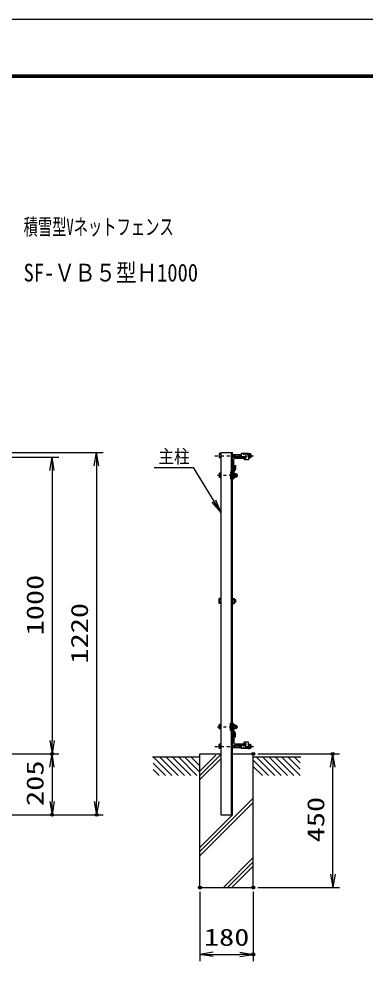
# Model space of a CAD drawing. Units: millimetres, scale not verified. Extents: x -4455 to 4455, y -3150 to 3150.
# Drawn here: x -743 to 426, y -69 to 3150 of the extents above; entities that cross this region are included whole.
import ezdxf
from ezdxf.enums import TextEntityAlignment as Align

# ---------------------------------------------------------------- set-up
doc = ezdxf.new("R2010")
doc.units = ezdxf.units.MM
doc.header["$LTSCALE"] = 20
doc.header["$PDMODE"] = 32
doc.header["$PDSIZE"] = 10
doc.linetypes.add('USER2', pattern=[1.01, 0.5, -0.25, 0.01, -0.25])
doc.linetypes.add('USER4', pattern=[0.375, 0.25, -0.125])
for name, color, linetype, lineweight in [('0-0_1', 7, 'Continuous', 25), ('0-1_2', 7, 'Continuous', 25), ('0-2_0', 7, 'Continuous', 25), ('0-5_EXTCNT-LMEC0', 4, 'Continuous', 25), ('0-6_WAKU', 7, 'Continuous', 25)]:
    doc.layers.add(name, color=color, linetype=linetype, lineweight=lineweight)
doc.layers.add('0-3_10', color=4, linetype='Continuous')
doc.layers.add('0-4_DEFPOINTS', color=7, linetype='Continuous')
doc.styles.add('ＭＳ ゴシック', font='')
doc.styles.get('ＭＳ ゴシック').set_extended_font_data('MS Gothic')

# ---------------------------------------------------------------- blocks, each defined once
blk = doc.blocks.new('_Open')
at = {"layer": '0-2_0', "color": 2}
blk.add_line((-20, 3.333), (0, 0), dxfattribs=at)
blk.add_lwpolyline([(-20, -3.333), (0, 0), (-20, 0)], dxfattribs=at)

msp = doc.modelspace()

# ---------------------------------------------------------------- linework, layer by layer
at = {"layer": '0-0_1', "color": 4, "linetype": 'USER2'}
for p, q in [((-83.4, 1679.46), (47.35, 1679.46)), ((-74.73, 1613.46), (-5.67, 1613.46)), ((-74.73, 766.47), (-5.67, 766.47)), ((-83.4, 700.47), (47.35, 700.47))]:
    msp.add_line(p, q, dxfattribs=at)
at = {"layer": '0-0_1'}
for p, q in [((-63.4, 1689.96), (-63.4, 469.96)), ((-63.4, 1689.96), (-23.4, 1689.96)), ((-26.9, 469.96), (-26.9, 1689.96)), ((-23.4, 469.96), (-23.4, 1689.96)), ((-16.4, 1646.96), (-16.4, 1635.96)), ((-16.4, 1646.96), (-13.2, 1646.96)), ((-13.2, 1646.96), (-13.2, 1634.99)), ((-30.2, 1625.46), (-26.9, 1625.46)), ((-30.2, 1625.46), (-30.2, 1601.46)), ((-16.4, 1635.96), (-23.4, 1625.46)), ((-23.4, 1625.46), (-23.4, 1601.46)), ((-13.2, 1634.99), (-20.2, 1624.49)), ((-20.2, 1624.49), (-20.2, 1601.46)), ((-15.12, 1618.26), (-8.52, 1618.26)), ((-8.52, 1618.26), (-8.52, 1608.66)), ((-30.2, 1601.46), (-26.9, 1601.46)), ((-23.4, 1601.46), (-20.2, 1601.46)), ((-15.12, 1608.66), (-8.52, 1608.66)), ((-30.2, 778.47), (-26.9, 778.47)), ((-30.2, 754.47), (-30.2, 778.47)), ((-23.4, 778.47), (-20.2, 778.47)), ((-23.4, 754.47), (-23.4, 778.47)), ((-20.2, 755.44), (-20.2, 778.47)), ((-30.2, 754.47), (-26.9, 754.47)), ((-16.4, 743.97), (-23.4, 754.47)), ((-13.2, 744.94), (-20.2, 755.44)), ((-16.4, 732.97), (-16.4, 743.97)), ((-15.12, 771.27), (-8.52, 771.27)), ((-15.12, 761.67), (-8.52, 761.67)), ((-13.2, 732.97), (-13.2, 744.94)), ((-8.52, 761.67), (-8.52, 771.27)), ((-16.4, 732.97), (-13.2, 732.97)), ((-293.4, 664.96), (-133.6, 664.96)), ((-133.6, 674.96), (-63.4, 674.96)), ((-133.6, 224.96), (-133.6, 674.96)), ((-23.4, 674.96), (46.4, 674.96)), ((46.4, 224.96), (46.4, 674.96)), ((46.4, 664.96), (206.6, 664.96)), ((-63.4, 469.96), (-23.4, 469.96)), ((-133.6, 224.96), (46.4, 224.96))]:
    msp.add_line(p, q, dxfattribs=at)
at = {"layer": '0-0_1', "color": 4}
for p, q in [((-15.12, 1617.3), (-8.52, 1617.3)), ((-15.12, 1609.62), (-8.52, 1609.62)), ((-15.12, 770.31), (-8.52, 770.31)), ((-15.12, 762.63), (-8.52, 762.63)), ((-291.12, 664.96), (-228.25, 602.09)), ((-269.91, 664.96), (-207.04, 602.09)), ((-248.69, 664.96), (-185.82, 602.09)), ((-227.48, 664.96), (-164.61, 602.09)), ((-206.27, 664.96), (-143.4, 602.09)), ((-185.05, 664.96), (-133.6, 613.51)), ((-163.84, 664.96), (-133.6, 634.72)), ((-63.4, 672.66), (-133.6, 602.46)), ((-79.79, 670.41), (-133.6, 616.6)), ((-63.4, 658.52), (-133.6, 588.32)), ((46.4, 653.95), (98.26, 602.09)), ((56.6, 664.96), (119.47, 602.09)), ((77.81, 664.96), (140.68, 602.09)), ((99.02, 664.96), (161.9, 602.09)), ((120.24, 664.96), (183.11, 602.09)), ((141.45, 664.96), (204.32, 602.09)), ((162.67, 664.96), (204.32, 623.3)), ((183.88, 664.96), (204.32, 644.52)), ((-291.12, 643.75), (-249.46, 602.09)), ((-291.12, 622.53), (-270.67, 602.09)), ((46.4, 632.73), (77.04, 602.09)), ((-133.6, 345.96), (46.4, 525.96)), ((-133.6, 331.82), (46.4, 511.82)), ((-133.6, 360.1), (-23.74, 469.96)), ((-54.38, 224.96), (46.4, 325.74)), ((-40.24, 224.96), (46.4, 311.6)), ((-26.1, 224.96), (46.4, 297.46))]:
    msp.add_line(p, q, dxfattribs=at)
at = {"layer": '0-0_1'}
for centre, start, end in [((33.14, 1679.34), 294.0287, 66.50071), ((33.14, 700.59), 293.49929, 65.9713)]:
    msp.add_arc(centre, 6.88, start, end, dxfattribs=at)
at = {"layer": '0-1_2'}
for p, q in [((-68.49, 1685.76), (-67.92, 1686.73)), ((-68.49, 1685.76), (-67.92, 1686.73)), ((-68.49, 1685.76), (-68.49, 1673.18)), ((-68.49, 1685.76), (-68.49, 1673.18)), ((-63.4, 1686.73), (-67.92, 1686.73)), ((-63.4, 1686.73), (-67.92, 1686.73)), ((-63.4, 1683.1), (-67.92, 1683.1)), ((-63.4, 1683.1), (-67.92, 1683.1)), ((-63.4, 1675.84), (-67.92, 1675.84)), ((-63.4, 1675.84), (-67.92, 1675.84)), ((-63.4, 1686.73), (-63.4, 1672.21)), ((-63.4, 1686.73), (-63.4, 1672.21)), ((-23.4, 1683.12), (5.81, 1683.12)), ((-23.4, 1675.88), (5.81, 1675.88)), ((30.81, 1686.69), (35.32, 1686.69)), ((30.81, 1686.69), (30.81, 1672.22)), ((30.81, 1683.07), (35.37, 1683.07)), ((30.81, 1683.07), (30.81, 1675.84)), ((30.81, 1675.84), (35.32, 1675.84)), ((35.88, 1685.72), (35.32, 1686.69)), ((35.88, 1685.72), (35.88, 1673.19)), ((-68.49, 1673.18), (-67.92, 1672.21)), ((-68.49, 1673.18), (-67.92, 1672.21)), ((-63.4, 1672.21), (-67.92, 1672.21)), ((-63.4, 1672.21), (-67.92, 1672.21)), ((30.81, 1672.22), (35.32, 1672.22)), ((35.88, 1673.19), (35.32, 1672.22)), ((-68.49, 1619.76), (-67.92, 1620.73)), ((-68.49, 1619.76), (-67.92, 1620.73)), ((-68.49, 1619.76), (-68.49, 1607.18)), ((-68.49, 1619.76), (-68.49, 1607.18)), ((-63.4, 1620.73), (-67.92, 1620.73)), ((-63.4, 1620.73), (-67.92, 1620.73)), ((-63.4, 1617.1), (-67.92, 1617.1)), ((-63.4, 1617.1), (-67.92, 1617.1)), ((-63.4, 1609.84), (-67.92, 1609.84)), ((-63.4, 1609.84), (-67.92, 1609.84)), ((-63.4, 1620.73), (-63.4, 1606.21)), ((-63.4, 1620.73), (-63.4, 1606.21)), ((-20.2, 1620.73), (-15.68, 1620.73)), ((-20.2, 1620.73), (-15.68, 1620.73)), ((-20.2, 1620.73), (-20.2, 1606.21)), ((-20.2, 1620.73), (-20.2, 1606.21)), ((-20.2, 1617.1), (-15.68, 1617.1)), ((-20.2, 1617.1), (-15.68, 1617.1)), ((-20.2, 1609.84), (-15.68, 1609.84)), ((-20.2, 1609.84), (-15.68, 1609.84)), ((-15.12, 1619.76), (-15.68, 1620.73)), ((-15.12, 1619.76), (-15.68, 1620.73)), ((-15.12, 1619.76), (-15.12, 1607.18)), ((-15.12, 1619.76), (-15.12, 1607.18)), ((-68.49, 1607.18), (-67.92, 1606.21)), ((-68.49, 1607.18), (-67.92, 1606.21)), ((-63.4, 1606.21), (-67.92, 1606.21)), ((-63.4, 1606.21), (-67.92, 1606.21)), ((-20.2, 1606.21), (-15.68, 1606.21)), ((-20.2, 1606.21), (-15.68, 1606.21)), ((-15.12, 1607.18), (-15.68, 1606.21)), ((-15.12, 1607.18), (-15.68, 1606.21)), ((-69, 1196.89), (-68.38, 1197.96)), ((-69, 1183.03), (-69, 1196.89)), ((-63.4, 1197.96), (-68.38, 1197.96)), ((-63.4, 1193.96), (-68.38, 1193.96)), ((-23.4, 1197.96), (-17.62, 1197.96)), ((-23.4, 1193.96), (-17.62, 1193.96)), ((-11.93, 1193.96), (-17, 1193.96)), ((-11.93, 1185.96), (-11.93, 1193.96)), ((-69, 1183.03), (-68.38, 1181.96)), ((-63.4, 1185.96), (-68.38, 1185.96)), ((-63.4, 1181.96), (-68.38, 1181.96)), ((-23.4, 1185.96), (-17.62, 1185.96)), ((-23.4, 1181.96), (-17.62, 1181.96)), ((-17, 1183.03), (-17.62, 1181.96)), ((-11.93, 1185.96), (-17, 1185.96)), ((-68.49, 772.75), (-67.92, 773.72)), ((-68.49, 760.17), (-68.49, 772.75)), ((-20.2, 773.72), (-15.68, 773.72)), ((-20.2, 759.2), (-20.2, 773.72)), ((-15.12, 772.75), (-15.68, 773.72)), ((-15.12, 760.17), (-15.12, 772.75)), ((-68.49, 760.17), (-67.92, 759.2)), ((-63.4, 770.09), (-67.92, 770.09)), ((-63.4, 762.83), (-67.92, 762.83)), ((-63.4, 759.2), (-67.92, 759.2)), ((-20.2, 770.09), (-15.68, 770.09)), ((-20.2, 762.83), (-15.68, 762.83)), ((-20.2, 759.2), (-15.68, 759.2)), ((-15.12, 760.17), (-15.68, 759.2)), ((-68.49, 706.75), (-67.92, 707.72)), ((-68.49, 694.17), (-68.49, 706.75)), ((-68.49, 694.17), (-67.92, 693.2)), ((-63.4, 707.72), (-67.92, 707.72)), ((-63.4, 704.09), (-67.92, 704.09)), ((-63.4, 696.83), (-67.92, 696.83)), ((-63.4, 693.2), (-67.92, 693.2)), ((-63.4, 693.2), (-63.4, 707.72)), ((-23.4, 704.05), (5.81, 704.05)), ((-23.4, 696.81), (5.81, 696.81)), ((30.81, 707.7), (35.32, 707.7)), ((30.81, 693.24), (30.81, 707.7)), ((30.81, 704.09), (35.32, 704.09)), ((30.81, 696.85), (30.81, 704.09)), ((30.81, 696.86), (35.37, 696.86)), ((30.81, 693.24), (35.32, 693.24)), ((35.88, 706.74), (35.32, 707.7)), ((35.88, 694.21), (35.32, 693.24)), ((35.88, 694.21), (35.88, 706.74))]:
    msp.add_line(p, q, dxfattribs=at)
at = {"layer": '0-1_2', "color": 4}
for p, q in [((-23.4, 1682.39), (5.81, 1682.39)), ((-23.4, 1676.61), (5.81, 1676.61)), ((-23.4, 703.32), (5.81, 703.32)), ((-23.4, 697.54), (5.81, 697.54))]:
    msp.add_line(p, q, dxfattribs=at)
at = {"layer": '0-1_2'}
for points in [[(-17, 1183.03), (-17, 1196.89), (-17.62, 1197.96)], [(-63.4, 759.2), (-63.4, 773.72), (-67.92, 773.72)]]:
    msp.add_lwpolyline(points, dxfattribs=at)
for centre, radius, start, end in [((-56.51, 1679.47), 11.98, 162.34599, 197.64446), ((-56.51, 1679.47), 11.98, 162.34599, 197.64446), ((-61.92, 1673.18), 6.57, 156.11459, 180.00005), ((-61.92, 1673.18), 6.57, 156.11459, 180.00005), ((-61.92, 1685.76), 6.57, 180.00005, 203.88695), ((-61.92, 1685.76), 6.57, 180.00005, 203.88695), ((22.83, 1679.57), 13.02, 343.38898, 15.69304), ((29.34, 1673.19), 6.54, 0.00012, 23.96517), ((29.34, 1685.72), 6.57, 336.37143, 0.00012), ((-56.51, 1613.47), 11.98, 162.34599, 197.64446), ((-56.51, 1613.47), 11.98, 162.34599, 197.64446), ((-61.92, 1607.18), 6.57, 156.11459, 180.00005), ((-61.92, 1607.18), 6.57, 156.11459, 180.00005), ((-61.92, 1619.76), 6.57, 180.00005, 203.88695), ((-61.92, 1619.76), 6.57, 180.00005, 203.88695), ((-27.1, 1613.47), 11.98, 342.35554, 17.65401), ((-21.68, 1619.76), 6.57, 336.11305, 359.99995), ((-21.68, 1619.76), 6.57, 336.11305, 359.99995), ((-27.09, 1613.47), 11.98, 342.35554, 17.65401), ((-21.68, 1607.18), 6.57, 359.99995, 23.88541), ((-21.68, 1607.18), 6.57, 359.99995, 23.88541), ((-61.77, 1196.89), 7.23, 179.99992, 203.88486), ((-55.81, 1189.96), 13.19, 162.35463, 197.65355), ((-24.23, 1196.89), 7.23, 336.12625, 0), ((-30.25, 1189.96), 13.25, 342.41266, 17.55417), ((-61.77, 1183.03), 7.23, 156.1122, 179.99992), ((-24.23, 1183.03), 7.23, 0, 23.88957), ((-61.92, 772.75), 6.57, 179.99995, 203.88541), ((-21.68, 772.75), 6.57, 336.11459, 0.00005), ((-56.51, 766.46), 11.98, 162.35554, 197.65401), ((-61.92, 760.17), 6.57, 156.11305, 179.99995), ((-27.09, 766.46), 11.98, 342.34599, 17.64446), ((-21.68, 760.17), 6.57, 0.00005, 23.88695), ((-61.92, 706.75), 6.57, 179.99995, 203.88541), ((-56.51, 700.46), 11.98, 162.35554, 197.65401), ((-61.92, 694.17), 6.57, 156.11305, 179.99995), ((22.83, 700.36), 13.02, 344.30696, 16.61102), ((29.34, 706.73), 6.54, 336.03483, 359.99988), ((29.34, 694.21), 6.57, 359.99988, 23.62857)]:
    msp.add_arc(centre, radius, start, end, dxfattribs=at)
at = {"layer": '0-2_0', "color": 1}
for p, q in [((-1512.19, 1689.96), (-459.69, 1689.96)), ((-1112.19, 1674.96), (-609.69, 1674.96)), ((-1488.69, 674.96), (-609.69, 674.96)), ((-1479, 674.96), (-609.69, 674.96)), ((-1559.69, 469.96), (-609.69, 469.96)), ((-1529.69, 469.96), (-459.69, 469.96)), ((-133.6, 209.96), (-133.6, -22.54)), ((-133.6, 209.96), (-133.6, -22.54)), ((46.4, 209.96), (46.4, -22.54)), ((46.4, 209.96), (46.4, -22.54))]:
    msp.add_line(p, q, dxfattribs=at)
at = {"layer": '0-2_0'}
for p, q in [((-23.4, 1674.96), (21.6, 1674.96)), ((5.81, 1686.76), (5.81, 1675.36)), ((30.81, 1686.76), (5.81, 1686.76)), ((20.21, 1675.36), (5.81, 1675.36)), ((21.6, 1674.96), (21.6, 1673.96)), ((30.81, 1686.76), (30.81, 1665.16)), ((-23.4, 1624.66), (-23.4, 1669.66)), ((-19.4, 1632.96), (-19.4, 1667.96)), ((-16.4, 1670.96), (18.6, 1670.96)), ((15.81, 1670.16), (15.81, 1665.16)), ((20.21, 1670.16), (15.81, 1670.16)), ((30.81, 1665.16), (15.81, 1665.16)), ((-22.4, 1629.96), (-23.4, 1629.96)), ((-23.4, 755.27), (-23.4, 710.27)), ((-22.4, 749.97), (-23.4, 749.97)), ((-19.4, 746.97), (-19.4, 711.97)), ((-16.4, 708.97), (18.6, 708.97)), ((15.81, 709.77), (15.81, 714.77)), ((30.81, 714.77), (15.81, 714.77)), ((20.21, 709.77), (15.81, 709.77)), ((30.81, 693.17), (30.81, 714.77)), ((-23.4, 704.97), (21.6, 704.97)), ((20.21, 704.57), (5.81, 704.57)), ((5.81, 693.17), (5.81, 704.57)), ((30.81, 693.17), (5.81, 693.17)), ((21.6, 704.97), (21.6, 705.97))]:
    msp.add_line(p, q, dxfattribs=at)
at = {"layer": '0-2_0', "linetype": 'USER4'}
for p, q in [((30.81, 1683.56), (5.81, 1683.56)), ((30.81, 696.37), (5.81, 696.37))]:
    msp.add_line(p, q, dxfattribs=at)
at = {"layer": '0-2_0', "color": 2}
for p, q in [((-482.19, 1644.96), (-482.19, 514.96)), ((-632.19, 1629.96), (-632.19, 719.96)), ((-632.19, 629.96), (-632.19, 514.96)), ((-88.6, -0.04), (1.4, -0.04)), ((-88.6, -0.04), (1.4, -0.04))]:
    msp.add_line(p, q, dxfattribs=at)
at = {"layer": '0-2_0'}
for centre, radius, start, end in [((20.21, 1672.76), 2.6, 270, 90), ((-16.4, 1667.96), 3, 90, 180), ((18.6, 1673.96), 3, 270, 360), ((-22.4, 1632.96), 3, 270, 0), ((-22.4, 746.97), 3, 0, 90), ((-16.4, 711.97), 3, 180, 270), ((18.6, 705.97), 3, 0, 90), ((20.21, 707.17), 2.6, 270, 90)]:
    msp.add_arc(centre, radius, start, end, dxfattribs=at)
at = {"layer": '0-4_DEFPOINTS'}
for p in [(-632.19, 674.96), (46.4, 674.96), (314.64, 674.96), (-632.19, 469.96), (-482.19, 469.96), (-133.6, 224.96), (46.4, 224.96), (46.4, -0.04)]:
    msp.add_point(p, dxfattribs=at)
at = {"layer": '0-5_EXTCNT-LMEC0', "color": 1}
for p, q in [((61.4, 674.96), (337.14, 674.96)), ((61.4, 224.96), (337.14, 224.96))]:
    msp.add_line(p, q, dxfattribs=at)
at = {"layer": '0-5_EXTCNT-LMEC0', "color": 2}
msp.add_line((314.64, 269.96), (314.64, 629.96), dxfattribs=at)
at = {"layer": '0-5_EXTCNT-LMEC0'}
msp.add_lwpolyline([(-287.94, 1639.29), (-156.39, 1639.29), (-64.98, 1491.11)], dxfattribs=at)
at = {"layer": '0-6_WAKU', "color": 3}
msp.add_lwpolyline([(-4455, 3150), (4455, 3150), (4455, -3150), (-4455, -3150)], close=True, dxfattribs=at)
at = {"layer": '0-6_WAKU'}
for points in [[(-4155, 2962.5), (4155, 2962.5), (4155, -2962.5), (-4155, -2962.5)], [(-4153.13, 2960.62), (4153.12, 2960.62), (4153.12, -2960.63), (-4153.13, -2960.63)], [(-4151.25, 2958.75), (4151.25, 2958.75), (4151.25, -2958.75), (-4151.25, -2958.75)], [(-4149.38, 2956.87), (4149.37, 2956.87), (4149.37, -2956.88), (-4149.38, -2956.88)], [(-4147.5, 2955), (4147.5, 2955), (4147.5, -2955), (-4147.5, -2955)]]:
    msp.add_lwpolyline(points, close=True, dxfattribs=at)

# ---------------------------------------------------------------- block references
at = {"layer": '0-2_0', "xscale": 2.25, "yscale": 2.25}
for p, rotation in [((-632.19, 1674.96), 90), ((-482.19, 1689.96), 90), ((-632.19, 674.96), 270), ((-632.19, 674.96), 90), ((-632.19, 469.96), 270), ((-482.19, 469.96), 270), ((-133.6, -0.04), 180), ((-133.6, -0.04), 180)]:
    msp.add_blockref('_Open', p, dxfattribs=dict(at, rotation=rotation))
msp.add_blockref('_Open', (46.4, -0.04), dxfattribs=at)
msp.add_blockref('_Open', (46.4, -0.04), dxfattribs=at)
at = {"layer": '0-5_EXTCNT-LMEC0', "xscale": 2.25, "yscale": 2.25}
for p, rotation in [((-63.4, 1488.55), 301.66912), ((314.64, 674.96), 90), ((314.64, 224.96), 270)]:
    msp.add_blockref('_Open', p, dxfattribs=dict(at, rotation=rotation))

# ---------------------------------------------------------------- texts
at = {"layer": '0-0_1', "color": 4, "style": 'ＭＳ ゴシック', "width": 0.85}
msp.add_text('主柱', height=45.26, dxfattribs=at).set_placement((-273.18, 1640.42), align=Align.BOTTOM_LEFT)
at = {"layer": '0-2_0', "color": 3, "style": 'ＭＳ ゴシック', "width": 1.3}
for s, p in [('1000', (-643.59, 1074.17)), ('1220', (-493.59, 979.17)), ('205', (-643.59, 499.6))]:
    msp.add_text(s, height=57.77, rotation=90, dxfattribs=at).set_placement(p, align=Align.BOTTOM_LEFT)
msp.add_text('180', height=57.77, dxfattribs=at).set_placement((-120.1, 11.36), align=Align.BOTTOM_LEFT)
msp.add_text('180', height=57.77, dxfattribs=at).set_placement((-120.1, 11.36), align=Align.BOTTOM_LEFT)
at = {"layer": '0-3_10', "style": 'ＭＳ ゴシック'}
for s, height, width, p in [('積雪型Vネットフェンス', 54.4, 0.65, (-728.1, 2406.82)), ('SF-ＶＢ５型Ｈ1000', 59.76, 0.85, (-728.1, 2248.29))]:
    msp.add_text(s, height=height, dxfattribs=dict(at, width=width)).set_placement(p, align=Align.BOTTOM_LEFT)
at = {"layer": '0-5_EXTCNT-LMEC0', "color": 3, "style": 'ＭＳ ゴシック', "width": 1.3}
msp.add_text('450', height=57.77, rotation=90, dxfattribs=at).set_placement((303.25, 377.1), align=Align.BOTTOM_LEFT)

doc.saveas('drawing.dxf')
